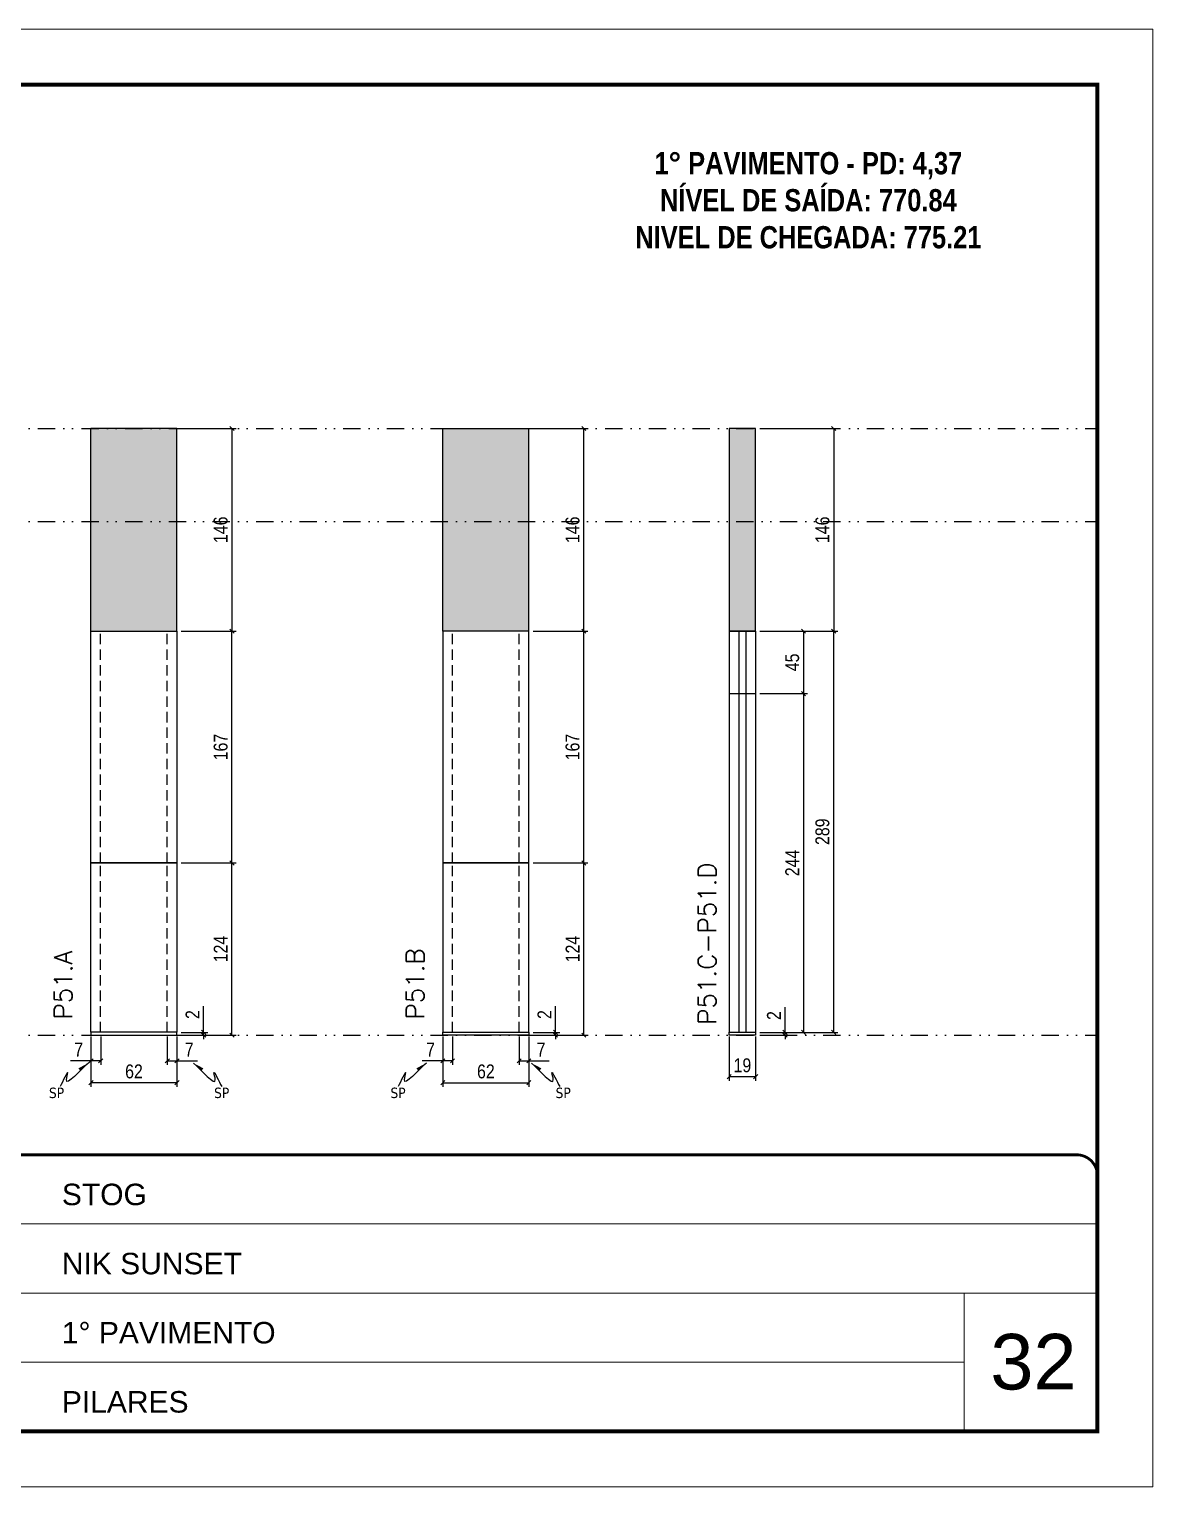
# Model space of a CAD drawing. Header units: millimetres. Extents: x 787 to 8287, y -592 to 17063.
# Drawn here: x 6896 to 7706, y 2854 to 3904 of the extents above; entities that cross this region are included whole.
import ezdxf

# ---------------------------------------------------------------- set-up
doc = ezdxf.new("R2010")
doc.units = ezdxf.units.MM
for name, pattern in [('CONTINUO', [0]), ('DASHED', [0.75, 0.5, -0.25]), ('DIVIDE2', [0.625, 0.25, -0.125, 0, -0.125, 0, -0.125]), ('HIDDEN', [0.375, 0.25, -0.125])]:
    doc.linetypes.add(name, pattern=pattern)
for name, color, linetype, lineweight in [('CARIMBO', 255, 'Continuous', 9), ('Folhas', 255, 'Continuous', 9), ('SARRAFO DE PRESSAO', 251, 'DASHED', 9), ('Texto Seção', 7, 'Continuous', 15)]:
    doc.layers.add(name, color=color, linetype=linetype, lineweight=lineweight)
for name, color, linetype in [('COTA', 241, 'Continuous'), ('NOMENCLATURA', 7, 'Continuous'), ('Nível', 160, 'Continuous'), ('Painéis', 200, 'Continuous'), ('SARR_2.2x7', 40, 'Continuous'), ('Sarrafo de Pressão', 42, 'HIDDEN'), ('texto', 7, 'Continuous')]:
    doc.layers.add(name, color=color, linetype=linetype)
doc.styles.add('ARIAL', font='arial.ttf')
doc.styles.add('COTA TECNICA', font='techl___.ttf', dxfattribs={"height": 10})
doc.styles.add('COTA TECNICA-50', font='techl___.ttf', dxfattribs={"height": 10})
doc.styles.add('REGUA-120', font='ROMANS.shx', dxfattribs={"height": 15})
doc.styles.add('ROMANC', font='techb___.ttf', dxfattribs={"height": 2.5})
doc.styles.get("Standard").update_dxf_attribs({"font": 'arial.ttf'})
doc.dimstyles.new('COTA PAINEL-50', dxfattribs={"dimtxt": 10, "dimasz": 3, "dimexe": 3, "dimexo": 3, "dimgap": 3, "dimtad": 1, "dimdec": 1, "dimzin": 12, "dimdsep": 46, "dimtxsty": 'COTA TECNICA-50', "dimblk1": 'OBLIQUE', "dimblk2": 'OBLIQUE', "dimsah": 1, "dimcen": 0.9, "dimclrd": 4, "dimclre": 4, "dimclrt": 240, "dimadec": 1, "dimazin": 3, "dimtfac": 1, "dimtdec": 1, "dimtmove": 0, "dimatfit": 3, "dimfxl": 0, "dimtolj": 1, "dimtzin": 12, "dimarcsym": 0})
doc.dimstyles.new('PAINEL', dxfattribs={"dimtxt": 10, "dimasz": 3, "dimexe": 3, "dimexo": 3, "dimgap": 3, "dimtad": 1, "dimdec": 1, "dimzin": 12, "dimdsep": 46, "dimtxsty": 'COTA TECNICA', "dimblk1": 'OBLIQUE', "dimblk2": 'OBLIQUE', "dimsah": 1, "dimcen": 0.9, "dimclrd": 4, "dimclre": 4, "dimclrt": 240, "dimadec": 1, "dimazin": 3, "dimtfac": 1, "dimtdec": 1, "dimtmove": 0, "dimatfit": 3, "dimfxl": 0, "dimtolj": 1, "dimtzin": 12, "dimarcsym": 0})
doc.dimstyles.get("Standard").update_dxf_attribs({"dimtxt": 0.18, "dimasz": 0.18, "dimexe": 0.18, "dimexo": 0.0625, "dimgap": 0.09, "dimtad": 0, "dimtih": 1, "dimtoh": 1, "dimdec": 4, "dimzin": 0, "dimdsep": 46, "dimtxsty": 'Standard', "dimcen": 0.09, "dimadec": 0, "dimazin": 0, "dimtfac": 1, "dimtdec": 4, "dimtofl": 0, "dimtmove": 0, "dimatfit": 3, "dimfxl": 0, "dimtolj": 1, "dimtzin": 0, "dimarcsym": 0})

# ---------------------------------------------------------------- blocks, each defined once
blk = doc.blocks.new('9999999999')
at = {"color": 30, "linetype": 'CONTINUO'}
for p, q in [((98564.6, 34379.6), (99584, 34379.6)), ((98564.6, 34329.8), (99488, 34329.8)), ((99584, 34329.8), (99488, 34329.8)), ((99488, 34329.8), (99488, 34230.2)), ((98564.6, 34280), (99488, 34280))]:
    blk.add_line(p, q, dxfattribs=at)
at = {"color": 30, "linetype": 'CONTINUO', "const_width": 2}
blk.add_lwpolyline([(99584, 34230.2), (99584, 34414.4, 0.414214), (99569, 34429.4), (98229, 34429.4, 0.414214), (98214, 34414.4), (98214, 34245.2, 0.414214), (98229, 34230.2), (99584, 34230.2)], format="xyb", dxfattribs=at)
at = {"layer": 'Folhas'}
blk.add_lwpolyline([(98139, 34190.2), (99624, 34190.2), (99624, 35240.2), (98139, 35240.2)], close=True, dxfattribs=at)
at = {"layer": 'Folhas', "color": 30, "const_width": 3}
blk.add_lwpolyline([(98214, 34230.2), (99584, 34230.2), (99584, 35200.2), (98214, 35200.2)], close=True, dxfattribs=at)
at = {"color": 7, "linetype": 'Continuous', "ltscale": 5, "style": 'ARIAL'}
for s, height, p in [('STOG', 15.48, (98837.7, 34393.1)), ('NIK SUNSET', 15.48, (98837.7, 34343.3)), ('1° PAVIMENTO', 15.483, (98837.7, 34293.5)), ('PILARES', 15.48, (98837.7, 34243.7))]:
    blk.add_text(s, height=height, dxfattribs=at).set_placement(p)
blk = doc.blocks.new('_Oblique')
at = {"color": 0, "linetype": 'ByBlock', "lineweight": -2}
blk.add_line((-0.5, -0.5), (0.5, 0.5), dxfattribs=at)
blk = doc.blocks.new('*D1423')
at = {"layer": 'COTA', "color": 4, "lineweight": -2}
for p, q in [((6940.7, 3178.5), (6940.7, 3142.2)), ((7002.7, 3178.5), (7002.7, 3142.2)), ((7002.7, 3145.2), (6940.7, 3145.2))]:
    blk.add_line(p, q, dxfattribs=at)
at = {"layer": 'Defpoints', "color": 0}
for p in [(6940.7, 3181.5), (7002.7, 3181.5), (6940.7, 3145.2)]:
    blk.add_point(p, dxfattribs=at)
at = {"layer": 'COTA', "color": 4, "lineweight": -2, "xscale": 3, "yscale": 3, "zscale": 3, "rotation": 180}
blk.add_blockref('_Oblique', (6940.7, 3145.2), dxfattribs=at)
at = {"layer": 'COTA', "color": 4, "lineweight": -2, "xscale": 3, "yscale": 3, "zscale": 3}
blk.add_blockref('_Oblique', (7002.7, 3145.2), dxfattribs=at)
at = {"layer": 'COTA', "color": 240, "insert": (6971.7, 3153.3), "char_height": 10, "attachment_point": 5, "style": 'COTA TECNICA'}
blk.add_mtext('\\A1;62', dxfattribs=at)
blk = doc.blocks.new('*D1424')
at = {"layer": 'COTA', "color": 4, "lineweight": -2}
for p, q in [((6995.7, 3178.5), (6995.7, 3158)), ((7002.7, 3176.5), (7002.7, 3158)), ((6995.7, 3161), (7002.7, 3161)), ((7002.7, 3161), (7017.4, 3161))]:
    blk.add_line(p, q, dxfattribs=at)
at = {"layer": 'Defpoints', "color": 0}
for p in [(6995.7, 3181.5), (7002.7, 3179.5), (7002.7, 3161)]:
    blk.add_point(p, dxfattribs=at)
at = {"layer": 'COTA', "color": 4, "lineweight": -2, "xscale": 3, "yscale": 3, "zscale": 3, "rotation": 180}
blk.add_blockref('_Oblique', (6995.7, 3161), dxfattribs=at)
at = {"layer": 'COTA', "color": 4, "lineweight": -2, "xscale": 3, "yscale": 3, "zscale": 3}
blk.add_blockref('_Oblique', (7002.7, 3161), dxfattribs=at)
at = {"layer": 'COTA', "color": 240, "insert": (7011.5, 3169.1), "char_height": 10, "attachment_point": 5, "style": 'COTA TECNICA-50'}
blk.add_mtext('\\A1;7', dxfattribs=at)
blk = doc.blocks.new('*D1425')
at = {"layer": 'COTA', "color": 4, "lineweight": -2}
for p, q in [((6940.7, 3176.5), (6940.7, 3158)), ((6947.7, 3178.5), (6947.7, 3158)), ((6940.7, 3161), (6925.9, 3161)), ((6947.7, 3161), (6940.7, 3161))]:
    blk.add_line(p, q, dxfattribs=at)
at = {"layer": 'Defpoints', "color": 0}
for p in [(6947.7, 3181.5), (6940.7, 3179.5), (6940.7, 3161)]:
    blk.add_point(p, dxfattribs=at)
at = {"layer": 'COTA', "color": 4, "lineweight": -2, "xscale": 3, "yscale": 3, "zscale": 3, "rotation": 180}
blk.add_blockref('_Oblique', (6940.7, 3161), dxfattribs=at)
at = {"layer": 'COTA', "color": 4, "lineweight": -2, "xscale": 3, "yscale": 3, "zscale": 3}
blk.add_blockref('_Oblique', (6947.7, 3161), dxfattribs=at)
at = {"layer": 'COTA', "color": 240, "insert": (6931.8, 3169.1), "char_height": 10, "attachment_point": 5, "style": 'COTA TECNICA-50'}
blk.add_mtext('\\A1;7', dxfattribs=at)
blk = doc.blocks.new('*D1426')
at = {"layer": 'COTA', "color": 4, "linetype": 'ByBlock', "lineweight": -2}
for p, q in [((7005.7, 3303.5), (7045.3, 3303.5)), ((7042.3, 3179.5), (7042.3, 3303.5)), ((7005.7, 3179.5), (7045.3, 3179.5))]:
    blk.add_line(p, q, dxfattribs=at)
at = {"layer": 'Defpoints', "color": 0, "linetype": 'ByBlock'}
for p in [(7002.7, 3303.5), (7042.3, 3303.5), (7002.7, 3179.5)]:
    blk.add_point(p, dxfattribs=at)
at = {"layer": 'COTA', "color": 4, "linetype": 'ByBlock', "lineweight": -2, "xscale": 3, "yscale": 3, "zscale": 3}
for p, rotation in [((7042.3, 3303.5), 90), ((7042.3, 3179.5), 270)]:
    blk.add_blockref('_Oblique', p, dxfattribs=dict(at, rotation=rotation))
at = {"layer": 'COTA', "color": 240, "linetype": 'ByBlock', "insert": (7034.2, 3241.5), "char_height": 10, "attachment_point": 5, "rotation": 90, "style": 'COTA TECNICA'}
blk.add_mtext('\\A1;124', dxfattribs=at)
blk = doc.blocks.new('*D1427')
at = {"layer": 'COTA', "color": 4, "lineweight": -2}
for p, q in [((7021.9, 3181.5), (7021.9, 3200.3)), ((7005.7, 3181.5), (7024.9, 3181.5)), ((7021.9, 3179.5), (7021.9, 3181.5)), ((7005.7, 3179.5), (7024.9, 3179.5)), ((7021.9, 3179.5), (7021.9, 3176.5))]:
    blk.add_line(p, q, dxfattribs=at)
at = {"layer": 'Defpoints', "color": 0}
for p in [(7002.7, 3181.5), (7002.7, 3179.5), (7021.9, 3179.5)]:
    blk.add_point(p, dxfattribs=at)
at = {"layer": 'COTA', "color": 4, "lineweight": -2, "xscale": 3, "yscale": 3, "zscale": 3}
for p, rotation in [((7021.9, 3181.5), 270), ((7021.9, 3179.5), 90)]:
    blk.add_blockref('_Oblique', p, dxfattribs=dict(at, rotation=rotation))
at = {"layer": 'COTA', "color": 240, "insert": (7013.9, 3194.3), "char_height": 10, "attachment_point": 5, "rotation": 90, "style": 'COTA TECNICA-50'}
blk.add_mtext('\\A1;2', dxfattribs=at)
blk = doc.blocks.new('*D1428')
at = {"layer": 'COTA', "color": 4, "linetype": 'ByBlock', "lineweight": -2}
for p, q in [((7005.7, 3303.5), (7045.3, 3303.5)), ((7042.3, 3179.5), (7042.3, 3303.5)), ((7005.7, 3179.5), (7045.3, 3179.5))]:
    blk.add_line(p, q, dxfattribs=at)
at = {"layer": 'Defpoints', "color": 0, "linetype": 'ByBlock'}
for p in [(7002.7, 3303.5), (7042.3, 3303.5), (7002.7, 3179.5)]:
    blk.add_point(p, dxfattribs=at)
at = {"layer": 'COTA', "color": 4, "linetype": 'ByBlock', "lineweight": -2, "xscale": 3, "yscale": 3, "zscale": 3}
for p, rotation in [((7042.3, 3303.5), 90), ((7042.3, 3179.5), 270)]:
    blk.add_blockref('_Oblique', p, dxfattribs=dict(at, rotation=rotation))
at = {"layer": 'COTA', "color": 240, "linetype": 'ByBlock', "insert": (7034.2, 3241.5), "char_height": 10, "attachment_point": 5, "rotation": 90, "style": 'COTA TECNICA'}
blk.add_mtext('\\A1;124', dxfattribs=at)
blk = doc.blocks.new('*D1429')
at = {"layer": 'COTA', "color": 4, "lineweight": -2}
for p, q in [((7005.7, 3470.5), (7045.3, 3470.5)), ((7042.3, 3303.5), (7042.3, 3470.5)), ((7005.7, 3303.5), (7045.3, 3303.5))]:
    blk.add_line(p, q, dxfattribs=at)
at = {"layer": 'Defpoints', "color": 0}
for p in [(7002.7, 3470.5), (7042.3, 3470.5), (7002.7, 3303.5)]:
    blk.add_point(p, dxfattribs=at)
at = {"layer": 'COTA', "color": 4, "lineweight": -2, "xscale": 3, "yscale": 3, "zscale": 3}
for p, rotation in [((7042.3, 3470.5), 90), ((7042.3, 3303.5), 270)]:
    blk.add_blockref('_Oblique', p, dxfattribs=dict(at, rotation=rotation))
at = {"layer": 'COTA', "color": 240, "insert": (7034.2, 3387), "char_height": 10, "attachment_point": 5, "rotation": 90, "style": 'COTA TECNICA-50'}
blk.add_mtext('\\A1;167', dxfattribs=at)
blk = doc.blocks.new('*D1430')
at = {"layer": 'COTA', "color": 4, "lineweight": -2}
for p, q in [((7005.7, 3616.5), (7045.3, 3616.5)), ((7042.3, 3616.5), (7042.3, 3470.5)), ((7005.7, 3470.5), (7045.3, 3470.5))]:
    blk.add_line(p, q, dxfattribs=at)
at = {"layer": 'Defpoints', "color": 0}
for p in [(7002.7, 3616.5), (7002.7, 3470.5), (7042.3, 3470.5)]:
    blk.add_point(p, dxfattribs=at)
at = {"layer": 'COTA', "color": 4, "lineweight": -2, "xscale": 3, "yscale": 3, "zscale": 3}
for p, rotation in [((7042.3, 3616.5), 90), ((7042.3, 3470.5), 270)]:
    blk.add_blockref('_Oblique', p, dxfattribs=dict(at, rotation=rotation))
at = {"layer": 'COTA', "color": 240, "insert": (7034.2, 3543.5), "char_height": 10, "attachment_point": 5, "rotation": 90, "style": 'COTA TECNICA-50'}
blk.add_mtext('\\A1;146', dxfattribs=at)
blk = doc.blocks.new('*D1431')
at = {"layer": 'COTA', "color": 4, "lineweight": -2}
for p, q in [((7194.3, 3178.5), (7194.3, 3142.2)), ((7256.3, 3178.5), (7256.3, 3142.2)), ((7194.3, 3145.2), (7256.3, 3145.2))]:
    blk.add_line(p, q, dxfattribs=at)
at = {"layer": 'Defpoints', "color": 0}
for p in [(7194.3, 3181.5), (7256.3, 3181.5), (7256.3, 3145.2)]:
    blk.add_point(p, dxfattribs=at)
at = {"layer": 'COTA', "color": 4, "lineweight": -2, "xscale": 3, "yscale": 3, "zscale": 3, "rotation": 180}
blk.add_blockref('_Oblique', (7194.3, 3145.2), dxfattribs=at)
at = {"layer": 'COTA', "color": 4, "lineweight": -2, "xscale": 3, "yscale": 3, "zscale": 3}
blk.add_blockref('_Oblique', (7256.3, 3145.2), dxfattribs=at)
at = {"layer": 'COTA', "color": 240, "insert": (7225.3, 3153.3), "char_height": 10, "attachment_point": 5, "style": 'COTA TECNICA'}
blk.add_mtext('\\A1;62', dxfattribs=at)
blk = doc.blocks.new('*D1432')
at = {"layer": 'COTA', "color": 4, "lineweight": -2}
for p, q in [((7194.3, 3176.5), (7194.3, 3158)), ((7201.3, 3178.5), (7201.3, 3158)), ((7194.3, 3161), (7179.5, 3161)), ((7201.3, 3161), (7194.3, 3161))]:
    blk.add_line(p, q, dxfattribs=at)
at = {"layer": 'Defpoints', "color": 0}
for p in [(7201.3, 3181.5), (7194.3, 3179.5), (7194.3, 3161)]:
    blk.add_point(p, dxfattribs=at)
at = {"layer": 'COTA', "color": 4, "lineweight": -2, "xscale": 3, "yscale": 3, "zscale": 3, "rotation": 180}
blk.add_blockref('_Oblique', (7194.3, 3161), dxfattribs=at)
at = {"layer": 'COTA', "color": 4, "lineweight": -2, "xscale": 3, "yscale": 3, "zscale": 3}
blk.add_blockref('_Oblique', (7201.3, 3161), dxfattribs=at)
at = {"layer": 'COTA', "color": 240, "insert": (7185.4, 3169.1), "char_height": 10, "attachment_point": 5, "style": 'COTA TECNICA-50'}
blk.add_mtext('\\A1;7', dxfattribs=at)
blk = doc.blocks.new('*D1433')
at = {"layer": 'COTA', "color": 4, "lineweight": -2}
for p, q in [((7249.3, 3178.5), (7249.3, 3158)), ((7256.3, 3176.5), (7256.3, 3158)), ((7249.3, 3161), (7256.3, 3161)), ((7256.3, 3161), (7271, 3161))]:
    blk.add_line(p, q, dxfattribs=at)
at = {"layer": 'Defpoints', "color": 0}
for p in [(7249.3, 3181.5), (7256.3, 3179.5), (7256.3, 3161)]:
    blk.add_point(p, dxfattribs=at)
at = {"layer": 'COTA', "color": 4, "lineweight": -2, "xscale": 3, "yscale": 3, "zscale": 3, "rotation": 180}
blk.add_blockref('_Oblique', (7249.3, 3161), dxfattribs=at)
at = {"layer": 'COTA', "color": 4, "lineweight": -2, "xscale": 3, "yscale": 3, "zscale": 3}
blk.add_blockref('_Oblique', (7256.3, 3161), dxfattribs=at)
at = {"layer": 'COTA', "color": 240, "insert": (7265.1, 3169.1), "char_height": 10, "attachment_point": 5, "style": 'COTA TECNICA-50'}
blk.add_mtext('\\A1;7', dxfattribs=at)
blk = doc.blocks.new('*D1434')
at = {"layer": 'COTA', "color": 4, "linetype": 'ByBlock', "lineweight": -2}
for p, q in [((7259.3, 3303.5), (7298.9, 3303.5)), ((7295.9, 3179.5), (7295.9, 3303.5)), ((7259.3, 3179.5), (7298.9, 3179.5))]:
    blk.add_line(p, q, dxfattribs=at)
at = {"layer": 'Defpoints', "color": 0, "linetype": 'ByBlock'}
for p in [(7256.3, 3303.5), (7295.9, 3303.5), (7256.3, 3179.5)]:
    blk.add_point(p, dxfattribs=at)
at = {"layer": 'COTA', "color": 4, "linetype": 'ByBlock', "lineweight": -2, "xscale": 3, "yscale": 3, "zscale": 3}
for p, rotation in [((7295.9, 3303.5), 90), ((7295.9, 3179.5), 270)]:
    blk.add_blockref('_Oblique', p, dxfattribs=dict(at, rotation=rotation))
at = {"layer": 'COTA', "color": 240, "linetype": 'ByBlock', "insert": (7287.8, 3241.5), "char_height": 10, "attachment_point": 5, "rotation": 90, "style": 'COTA TECNICA'}
blk.add_mtext('\\A1;124', dxfattribs=at)
blk = doc.blocks.new('*D1435')
at = {"layer": 'COTA', "color": 4, "lineweight": -2}
for p, q in [((7275.5, 3181.5), (7275.5, 3200.3)), ((7259.3, 3181.5), (7278.5, 3181.5)), ((7275.5, 3179.5), (7275.5, 3181.5)), ((7259.3, 3179.5), (7278.5, 3179.5)), ((7275.5, 3179.5), (7275.5, 3176.5))]:
    blk.add_line(p, q, dxfattribs=at)
at = {"layer": 'Defpoints', "color": 0}
for p in [(7256.3, 3181.5), (7256.3, 3179.5), (7275.5, 3179.5)]:
    blk.add_point(p, dxfattribs=at)
at = {"layer": 'COTA', "color": 4, "lineweight": -2, "xscale": 3, "yscale": 3, "zscale": 3}
for p, rotation in [((7275.5, 3181.5), 270), ((7275.5, 3179.5), 90)]:
    blk.add_blockref('_Oblique', p, dxfattribs=dict(at, rotation=rotation))
at = {"layer": 'COTA', "color": 240, "insert": (7267.5, 3194.3), "char_height": 10, "attachment_point": 5, "rotation": 90, "style": 'COTA TECNICA-50'}
blk.add_mtext('\\A1;2', dxfattribs=at)
blk = doc.blocks.new('*D1436')
at = {"layer": 'COTA', "color": 4, "linetype": 'ByBlock', "lineweight": -2}
for p, q in [((7259.3, 3303.5), (7298.9, 3303.5)), ((7295.9, 3179.5), (7295.9, 3303.5)), ((7259.3, 3179.5), (7298.9, 3179.5))]:
    blk.add_line(p, q, dxfattribs=at)
at = {"layer": 'Defpoints', "color": 0, "linetype": 'ByBlock'}
for p in [(7256.3, 3303.5), (7295.9, 3303.5), (7256.3, 3179.5)]:
    blk.add_point(p, dxfattribs=at)
at = {"layer": 'COTA', "color": 4, "linetype": 'ByBlock', "lineweight": -2, "xscale": 3, "yscale": 3, "zscale": 3}
for p, rotation in [((7295.9, 3303.5), 90), ((7295.9, 3179.5), 270)]:
    blk.add_blockref('_Oblique', p, dxfattribs=dict(at, rotation=rotation))
at = {"layer": 'COTA', "color": 240, "linetype": 'ByBlock', "insert": (7287.8, 3241.5), "char_height": 10, "attachment_point": 5, "rotation": 90, "style": 'COTA TECNICA'}
blk.add_mtext('\\A1;124', dxfattribs=at)
blk = doc.blocks.new('*D1437')
at = {"layer": 'COTA', "color": 4, "lineweight": -2}
for p, q in [((7259.3, 3470.5), (7298.9, 3470.5)), ((7295.9, 3303.5), (7295.9, 3470.5)), ((7259.3, 3303.5), (7298.9, 3303.5))]:
    blk.add_line(p, q, dxfattribs=at)
at = {"layer": 'Defpoints', "color": 0}
for p in [(7256.3, 3470.5), (7295.9, 3470.5), (7256.3, 3303.5)]:
    blk.add_point(p, dxfattribs=at)
at = {"layer": 'COTA', "color": 4, "lineweight": -2, "xscale": 3, "yscale": 3, "zscale": 3}
for p, rotation in [((7295.9, 3470.5), 90), ((7295.9, 3303.5), 270)]:
    blk.add_blockref('_Oblique', p, dxfattribs=dict(at, rotation=rotation))
at = {"layer": 'COTA', "color": 240, "insert": (7287.8, 3387), "char_height": 10, "attachment_point": 5, "rotation": 90, "style": 'COTA TECNICA-50'}
blk.add_mtext('\\A1;167', dxfattribs=at)
blk = doc.blocks.new('*D1438')
at = {"layer": 'COTA', "color": 4, "lineweight": -2}
for p, q in [((7259.3, 3616.5), (7298.9, 3616.5)), ((7295.9, 3470.5), (7295.9, 3616.5)), ((7259.3, 3470.5), (7298.9, 3470.5))]:
    blk.add_line(p, q, dxfattribs=at)
at = {"layer": 'Defpoints', "color": 0}
for p in [(7256.3, 3616.5), (7295.9, 3616.5), (7256.3, 3470.5)]:
    blk.add_point(p, dxfattribs=at)
at = {"layer": 'COTA', "color": 4, "lineweight": -2, "xscale": 3, "yscale": 3, "zscale": 3}
for p, rotation in [((7295.9, 3616.5), 90), ((7295.9, 3470.5), 270)]:
    blk.add_blockref('_Oblique', p, dxfattribs=dict(at, rotation=rotation))
at = {"layer": 'COTA', "color": 240, "insert": (7287.8, 3543.5), "char_height": 10, "attachment_point": 5, "rotation": 90, "style": 'COTA TECNICA-50'}
blk.add_mtext('\\A1;146', dxfattribs=at)
blk = doc.blocks.new('*D1413')
at = {"layer": 'COTA', "color": 4, "lineweight": -2}
for p, q in [((7400.7, 3178.5), (7400.7, 3146.6)), ((7419.7, 3178.5), (7419.7, 3146.6)), ((7400.7, 3149.6), (7419.7, 3149.6))]:
    blk.add_line(p, q, dxfattribs=at)
at = {"layer": 'Defpoints', "color": 0}
for p in [(7400.7, 3181.5), (7419.7, 3181.5), (7419.7, 3149.6)]:
    blk.add_point(p, dxfattribs=at)
at = {"layer": 'COTA', "color": 4, "lineweight": -2, "xscale": 3, "yscale": 3, "zscale": 3, "rotation": 180}
blk.add_blockref('_Oblique', (7400.7, 3149.6), dxfattribs=at)
at = {"layer": 'COTA', "color": 4, "lineweight": -2, "xscale": 3, "yscale": 3, "zscale": 3}
blk.add_blockref('_Oblique', (7419.7, 3149.6), dxfattribs=at)
at = {"layer": 'COTA', "color": 240, "insert": (7410.2, 3157.7), "char_height": 10, "attachment_point": 5, "style": 'COTA TECNICA'}
blk.add_mtext('\\A1;19', dxfattribs=at)
blk = doc.blocks.new('*D1414')
at = {"layer": 'COTA', "color": 4, "lineweight": -2}
for p, q in [((7440.9, 3181.5), (7440.9, 3199.6)), ((7422.7, 3181.5), (7443.9, 3181.5)), ((7440.9, 3179.5), (7440.9, 3181.5)), ((7422.7, 3179.5), (7443.9, 3179.5)), ((7440.9, 3179.5), (7440.9, 3176.5))]:
    blk.add_line(p, q, dxfattribs=at)
at = {"layer": 'Defpoints', "color": 0}
for p in [(7419.7, 3181.5), (7440.9, 3181.5), (7419.7, 3179.5)]:
    blk.add_point(p, dxfattribs=at)
at = {"layer": 'COTA', "color": 4, "lineweight": -2, "xscale": 3, "yscale": 3, "zscale": 3}
for p, rotation in [((7440.9, 3181.5), 270), ((7440.9, 3179.5), 90)]:
    blk.add_blockref('_Oblique', p, dxfattribs=dict(at, rotation=rotation))
at = {"layer": 'COTA', "color": 240, "insert": (7432.9, 3193.6), "char_height": 10, "attachment_point": 5, "rotation": 90, "style": 'COTA TECNICA-50'}
blk.add_mtext('\\A1;2', dxfattribs=at)
blk = doc.blocks.new('*D1465')
at = {"layer": 'COTA', "color": 4, "linetype": 'ByBlock', "lineweight": -2}
for p, q in [((7422.7, 3616.5), (7479, 3616.5)), ((7476, 3616.5), (7476, 3470.5)), ((7422.7, 3470.5), (7479, 3470.5))]:
    blk.add_line(p, q, dxfattribs=at)
at = {"layer": 'Defpoints', "color": 0, "linetype": 'ByBlock'}
for p in [(7419.7, 3616.5), (7419.7, 3470.5), (7476, 3470.5)]:
    blk.add_point(p, dxfattribs=at)
at = {"layer": 'COTA', "color": 4, "linetype": 'ByBlock', "lineweight": -2, "xscale": 3, "yscale": 3, "zscale": 3}
for p, rotation in [((7476, 3616.5), 90), ((7476, 3470.5), 270)]:
    blk.add_blockref('_Oblique', p, dxfattribs=dict(at, rotation=rotation))
at = {"layer": 'COTA', "color": 240, "linetype": 'ByBlock', "insert": (7467.9, 3543.5), "char_height": 10, "attachment_point": 5, "rotation": 90, "style": 'COTA TECNICA'}
blk.add_mtext('\\A1;146', dxfattribs=at)
blk = doc.blocks.new('*D1466')
at = {"layer": 'COTA', "color": 4, "lineweight": -2}
for p, q in [((7422.7, 3470.5), (7479, 3470.5)), ((7476, 3181.5), (7476, 3470.5)), ((7422.7, 3181.5), (7479, 3181.5))]:
    blk.add_line(p, q, dxfattribs=at)
at = {"layer": 'Defpoints', "color": 0}
for p in [(7419.7, 3470.5), (7476, 3470.5), (7419.7, 3181.5)]:
    blk.add_point(p, dxfattribs=at)
at = {"layer": 'COTA', "color": 4, "lineweight": -2, "xscale": 3, "yscale": 3, "zscale": 3}
for p, rotation in [((7476, 3470.5), 90), ((7476, 3181.5), 270)]:
    blk.add_blockref('_Oblique', p, dxfattribs=dict(at, rotation=rotation))
at = {"layer": 'COTA', "color": 240, "insert": (7467.9, 3326), "char_height": 10, "attachment_point": 5, "rotation": 90, "style": 'COTA TECNICA-50'}
blk.add_mtext('\\A1;289', dxfattribs=at)
blk = doc.blocks.new('*D1469')
at = {"layer": 'Defpoints', "color": 0}
for p in [(7419.7, 3470.5), (7419.7, 3425.5), (7454.2, 3425.5)]:
    blk.add_point(p, dxfattribs=at)
at = {"layer": 'Painéis', "color": 4, "lineweight": -2}
for p, q in [((7422.7, 3470.5), (7457.2, 3470.5)), ((7454.2, 3470.5), (7454.2, 3425.5)), ((7422.7, 3425.5), (7457.2, 3425.5))]:
    blk.add_line(p, q, dxfattribs=at)
at = {"layer": 'Painéis', "color": 4, "lineweight": -2, "xscale": 3, "yscale": 3, "zscale": 3}
for p, rotation in [((7454.2, 3470.5), 90), ((7454.2, 3425.5), 270)]:
    blk.add_blockref('_Oblique', p, dxfattribs=dict(at, rotation=rotation))
at = {"layer": 'Painéis', "color": 240, "insert": (7446.1, 3448), "char_height": 10, "attachment_point": 5, "rotation": 90, "style": 'COTA TECNICA'}
blk.add_mtext('\\A1;45', dxfattribs=at)
blk = doc.blocks.new('*D1470')
at = {"layer": 'Defpoints', "color": 0}
for p in [(7419.7, 3425.5), (7419.7, 3181.5), (7454.2, 3181.5)]:
    blk.add_point(p, dxfattribs=at)
at = {"layer": 'Painéis', "color": 4, "lineweight": -2}
for p, q in [((7422.7, 3425.5), (7457.2, 3425.5)), ((7454.2, 3425.5), (7454.2, 3181.5)), ((7422.7, 3181.5), (7457.2, 3181.5))]:
    blk.add_line(p, q, dxfattribs=at)
at = {"layer": 'Painéis', "color": 4, "lineweight": -2, "xscale": 3, "yscale": 3, "zscale": 3}
for p, rotation in [((7454.2, 3425.5), 90), ((7454.2, 3181.5), 270)]:
    blk.add_blockref('_Oblique', p, dxfattribs=dict(at, rotation=rotation))
at = {"layer": 'Painéis', "color": 240, "insert": (7446.1, 3303.5), "char_height": 10, "attachment_point": 5, "rotation": 90, "style": 'COTA TECNICA'}
blk.add_mtext('\\A1;244', dxfattribs=at)

msp = doc.modelspace()

# ---------------------------------------------------------------- hatches: boundary and pattern name
at = {"layer": 'COTA', "linetype": 'ByBlock'}
h = msp.add_hatch(dxfattribs=at)
h.set_pattern_fill('AR-CONC', color=256, scale=0.03)
h.set_pattern_definition([(50, (-1514.4234, -495.4648), (5.46554, -0.4781726), [0.5715, -6.2865]), (355, (-1514.4234, -495.465), (-1.0573026, 5.7317054), [0.4572, -5.0292175]), (100.451445, (-1513.968, -495.5046), (4.4082374, 5.2535326), [0.4857003, -5.3427073]), (46.1842, (-1514.4234, -493.941), (8.132371, -1.26127), [0.85725, -9.42975]), (96.63556, (-1513.746, -494.046), (7.122124, 7.422784), [0.728551, -8.014068]), (351.18415, (-1514.423, -493.941), (7.122124, 7.422784), [0.685799, -7.543792]), (21, (-1513.6614, -494.3218), (4.5484317, -3.067956), [0.5715, -6.2865]), (326, (-1513.6614, -494.322), (1.854061, 5.525639), [0.4572, -5.0292]), (71.451445, (-1513.2824, -494.5774), (6.4024926, 2.457683), [0.4857003, -5.342698]), (37.5, (-1514.4234, -495.4648), (0.0926581, 2.53665117), [0, -4.96824, 0, -5.1054, 0, -5.04825]), (7.5, (-1514.4234, -495.4648), (2.0045899, 3.00541724), [0, -2.91084, 0, -4.85394, 0, -1.92405]), (327.5, (-1516.1226, -495.4648), (4.06771786, -0.1718623), [0, -1.905, 0, -5.9436, 0, -7.8867]), (317.5, (-1516.8846, -495.4648), (4.4438754, 0.7627947), [0, -2.4765, 0, -3.94716, 0, -5.6007])])
h.paths.add_polyline_path([(6940.66, 3470.53), (6988.66, 3470.53), (7002.66, 3470.53), (7002.66, 3616.53), (6940.66, 3616.53)])
h = msp.add_hatch(dxfattribs=at)
h.set_pattern_fill('AR-CONC', color=256, scale=0.03)
h.set_pattern_definition([(50, (-1588.4984, -495.4648), (5.46554, -0.4781726), [0.5715, -6.2865]), (355, (-1588.4984, -495.465), (-1.0573026, 5.7317054), [0.4572, -5.0292175]), (100.451445, (-1588.043, -495.5046), (4.4082374, 5.2535326), [0.4857003, -5.3427073]), (46.1842, (-1588.4984, -493.941), (8.132371, -1.26127), [0.85725, -9.42975]), (96.63556, (-1587.821, -494.046), (7.122124, 7.422784), [0.728551, -8.014068]), (351.18415, (-1588.498, -493.941), (7.122124, 7.422784), [0.685799, -7.543792]), (21, (-1587.7364, -494.3218), (4.5484317, -3.067956), [0.5715, -6.2865]), (326, (-1587.7364, -494.322), (1.854061, 5.525639), [0.4572, -5.0292]), (71.451445, (-1587.3574, -494.5774), (6.4024926, 2.457683), [0.4857003, -5.342698]), (37.5, (-1588.4984, -495.4648), (0.0926581, 2.53665117), [0, -4.96824, 0, -5.1054, 0, -5.04825]), (7.5, (-1588.4984, -495.4648), (2.0045899, 3.00541724), [0, -2.91084, 0, -4.85394, 0, -1.92405]), (327.5, (-1590.1977, -495.4648), (4.06771786, -0.1718623), [0, -1.905, 0, -5.9436, 0, -7.8867]), (317.5, (-1590.9597, -495.4648), (4.4438754, 0.7627947), [0, -2.4765, 0, -3.94716, 0, -5.6007])])
h.paths.add_polyline_path([(7256.25, 3616.53), (7256.25, 3470.53), (7194.25, 3470.53), (7194.25, 3616.53)])
h = msp.add_hatch(dxfattribs=at)
h.set_pattern_fill('AR-CONC', color=256, scale=0.03)
h.set_pattern_definition([(50, (-1688.4056, -495.4648), (5.46554, -0.4781726), [0.5715, -6.2865]), (355, (-1688.4056, -495.465), (-1.0573026, 5.7317054), [0.4572, -5.0292175]), (100.451445, (-1687.95, -495.5046), (4.4082374, 5.2535326), [0.4857003, -5.3427073]), (46.1842, (-1688.4056, -493.941), (8.132371, -1.26127), [0.85725, -9.42975]), (96.63556, (-1687.728, -494.046), (7.122124, 7.422784), [0.728551, -8.014068]), (351.18415, (-1688.406, -493.941), (7.122124, 7.422784), [0.685799, -7.543792]), (21, (-1687.6436, -494.3218), (4.5484317, -3.067956), [0.5715, -6.2865]), (326, (-1687.6436, -494.322), (1.854061, 5.525639), [0.4572, -5.0292]), (71.451445, (-1687.2646, -494.5774), (6.4024926, 2.457683), [0.4857003, -5.342698]), (37.5, (-1688.4056, -495.4648), (0.0926581, 2.53665117), [0, -4.96824, 0, -5.1054, 0, -5.04825]), (7.5, (-1688.4056, -495.4648), (2.0045899, 3.00541724), [0, -2.91084, 0, -4.85394, 0, -1.92405]), (327.5, (-1690.1049, -495.4648), (4.06771786, -0.1718623), [0, -1.905, 0, -5.9436, 0, -7.8867]), (317.5, (-1690.867, -495.4648), (4.4438754, 0.7627947), [0, -2.4765, 0, -3.94716, 0, -5.6007])])
h.paths.add_polyline_path([(7419.72, 3616.53), (7400.72, 3616.53), (7400.72, 3470.53), (7419.72, 3470.53)])

# ---------------------------------------------------------------- linework, layer by layer
for p, q in [((7002.66, 3616.53), (6940.66, 3616.53)), ((6940.66, 3616.53), (6940.66, 3616.53)), ((6940.66, 3470.53), (6940.66, 3616.53)), ((7002.66, 3470.53), (7002.66, 3616.53)), ((7194.25, 3470.53), (7194.25, 3616.53)), ((7194.25, 3616.53), (7256.25, 3616.53)), ((7256.25, 3470.53), (7256.25, 3616.53))]:
    msp.add_line(p, q, dxfattribs=at)
msp.add_lwpolyline([(7400.72, 3470.5), (7419.72, 3470.5), (7419.72, 3616.53), (7400.72, 3616.53)], close=True, dxfattribs=at)
at = {"layer": 'Nível', "color": 4, "linetype": 'DIVIDE2', "ltscale": 50}
for p, q in [((6745.15, 3616.53), (7666, 3616.53)), ((6745.15, 3549.53), (7666, 3549.53)), ((6745.15, 3179.53), (7666, 3179.53))]:
    msp.add_line(p, q, dxfattribs=at)
at = {"layer": 'Painéis'}
for p, q in [((7400.72, 3470.53), (7419.72, 3470.53)), ((7400.72, 3470.5), (7400.72, 3181.53)), ((7400.72, 3470.5), (7419.72, 3470.5)), ((7419.72, 3470.5), (7400.72, 3470.5)), ((7419.72, 3470.5), (7419.72, 3181.53)), ((7400.72, 3425.53), (7419.72, 3425.53)), ((7400.72, 3181.53), (7419.72, 3181.53)), ((7400.72, 3181.53), (7419.72, 3181.53)), ((7400.72, 3179.53), (7400.72, 3181.53)), ((7419.72, 3181.53), (7419.72, 3179.53)), ((7419.72, 3179.53), (7400.72, 3179.53))]:
    msp.add_line(p, q, dxfattribs=at)
for points in [[(6940.66, 3470.53), (7002.66, 3470.53), (7002.66, 3303.53), (6940.66, 3303.53)], [(7256.25, 3470.53), (7194.25, 3470.53), (7194.25, 3303.53), (7256.25, 3303.53)], [(6940.66, 3303.53), (7002.66, 3303.53), (7002.66, 3181.53), (6940.66, 3181.53)], [(7256.25, 3303.53), (7194.25, 3303.53), (7194.25, 3181.53), (7256.25, 3181.53)], [(6940.66, 3179.53), (7002.66, 3179.53), (7002.66, 3181.53), (6940.66, 3181.53)], [(7256.25, 3179.53), (7194.25, 3179.53), (7194.25, 3181.53), (7256.25, 3181.53)]]:
    msp.add_lwpolyline(points, close=True, dxfattribs=at)
at = {"layer": 'SARR_2.2x7'}
for p, q in [((7407.72, 3470.53), (7407.72, 3181.53)), ((7412.72, 3470.53), (7412.72, 3181.53))]:
    msp.add_line(p, q, dxfattribs=at)
at = {"layer": 'Sarrafo de Pressão', "ltscale": 30}
for p, q in [((6947.66, 3303.53), (6947.66, 3470.53)), ((6995.66, 3303.53), (6995.66, 3470.53)), ((7201.25, 3303.53), (7201.25, 3470.53)), ((7249.25, 3303.53), (7249.25, 3470.53)), ((6947.66, 3181.53), (6947.66, 3303.53)), ((6995.66, 3181.53), (6995.66, 3303.53)), ((7201.25, 3181.53), (7201.25, 3303.53)), ((7249.25, 3181.53), (7249.25, 3303.53))]:
    msp.add_line(p, q, dxfattribs=at)

# ---------------------------------------------------------------- block references
at = {"layer": 'SARRAFO DE PRESSAO', "color": 6, "linetype": 'ByBlock'}
msp.add_blockref('9999999999', (-91917.98, -31336.09), dxfattribs=at)

# ---------------------------------------------------------------- texts
at = {"layer": 'CARIMBO', "style": 'ARIAL'}
msp.add_text('32', height=40, dxfattribs=at).set_placement((7588.86, 2924.26))
at = {"layer": 'NOMENCLATURA', "color": 2, "insert": (7457.74, 3842.25), "char_height": 16, "attachment_point": 2, "style": 'ROMANC'}
msp.add_mtext_dynamic_manual_height_columns('\\P1° PAVIMENTO - PD: 4,37\\PNÍVEL DE SAÍDA: 770.84\\PNIVEL DE CHEGADA: 775.21', width=328.3607, gutter_width=1, heights=[0], dxfattribs=at)
at = {"layer": 'texto', "color": 0, "char_height": 7.5, "attachment_point": 5}
for insert in [(6915.89, 3137.85), (7034.91, 3137.85), (7162.01, 3137.85), (7281.03, 3137.85)]:
    msp.add_mtext('{\\fTahoma|b0|i0|c0|p34;\\C4;SP}', dxfattribs=dict(at, insert=insert))
at = {"layer": 'Texto Seção', "char_height": 13, "width": 285.3299, "attachment_point": 7, "rotation": 90, "style": 'REGUA-120'}
for s, insert in [('\\pt52;P51.C-P51.D', (7391.27, 3186.94)), ('P51.A', (6927.19, 3190.78)), ('P51.B', (7180.78, 3190.78))]:
    msp.add_mtext(s, dxfattribs=dict(at, insert=insert))

# ---------------------------------------------------------------- dimensions: what is measured, and where the dimension line sits
at = {"layer": 'COTA'}
for base, p1, p2, angle, picture, middle in [((7042.31, 3470.53), (7002.66, 3616.53), (7002.66, 3470.53), 90, '*D1430', (7034.2, 3543.53)), ((7295.9, 3616.53), (7256.25, 3470.53), (7256.25, 3616.53), 90, '*D1438', (7287.79, 3543.53)), ((7042.31, 3470.53), (7002.66, 3303.53), (7002.66, 3470.53), 90, '*D1429', (7034.2, 3387.03)), ((7295.9, 3470.53), (7256.25, 3303.53), (7256.25, 3470.53), 90, '*D1437', (7287.79, 3387.03)), ((7475.95, 3470.53), (7419.72, 3181.53), (7419.72, 3470.53), 90, '*D1466', (7467.85, 3326.03)), ((6940.66, 3161.02), (6947.66, 3181.53), (6940.66, 3179.53), 180, '*D1425', (6931.8, 3169.09)), ((7194.25, 3161.02), (7201.25, 3181.53), (7194.25, 3179.53), 180, '*D1432', (7185.39, 3169.09))]:
    dim = msp.add_linear_dim(base=base, p1=p1, p2=p2, angle=angle, dimstyle='COTA PAINEL-50', dxfattribs=at)
    dim.commit()
    dim.dimension.update_dxf_attribs({"geometry": picture, "text_midpoint": middle})
at = {"layer": 'COTA', "linetype": 'ByBlock'}
dim = msp.add_linear_dim(base=(7475.95, 3470.5), p1=(7419.72, 3616.53), p2=(7419.72, 3470.5), angle=90, dimstyle='PAINEL', dxfattribs=at)
dim.commit()
dim.dimension.update_dxf_attribs({"geometry": '*D1465', "text_midpoint": (7467.85, 3543.52)})
for p1, p2, picture, middle in [((7002.66, 3179.53), (7002.66, 3303.53), '*D1426', (7034.23, 3241.53)), ((7002.66, 3179.53), (7002.66, 3303.53), '*D1428', (7034.23, 3241.53)), ((7256.25, 3179.53), (7256.25, 3303.53), '*D1434', (7287.82, 3241.53)), ((7256.25, 3179.53), (7256.25, 3303.53), '*D1436', (7287.82, 3241.53))]:
    dim = msp.add_aligned_dim(p1=p1, p2=p2, distance=-39.64, dimstyle='PAINEL', dxfattribs=at)
    dim.commit()
    dim.dimension.update_dxf_attribs({"geometry": picture, "text_midpoint": middle})
at = {"layer": 'COTA'}
for base, p1, p2, picture, middle in [((7021.92, 3179.53), (7002.66, 3181.53), (7002.66, 3179.53), '*D1427', (7021.92, 3194.27)), ((7275.51, 3179.53), (7256.25, 3181.53), (7256.25, 3179.53), '*D1435', (7275.51, 3194.27)), ((7440.91, 3181.53), (7419.72, 3179.53), (7419.72, 3181.53), '*D1414', (7440.91, 3193.58))]:
    dim = msp.add_linear_dim(base=base, p1=p1, p2=p2, angle=90, dimstyle='COTA PAINEL-50', dxfattribs=at)
    dim.commit()
    dim.dimension.update_dxf_attribs({"geometry": picture, "text_midpoint": middle, "dimtype": 160})
dim = msp.add_linear_dim(base=(6940.66, 3145.17), p1=(7002.66, 3181.53), p2=(6940.66, 3181.53), angle=180, dimstyle='PAINEL', override={"dimarcsym": 2}, dxfattribs=at)
dim.commit()
dim.dimension.update_dxf_attribs({"geometry": '*D1423', "text_midpoint": (6971.66, 3153.27)})
for base, p1, p2, picture, middle in [((7002.66, 3161.02), (6995.66, 3181.53), (7002.66, 3179.53), '*D1424', (7011.53, 3169.09)), ((7256.25, 3161.02), (7249.25, 3181.53), (7256.25, 3179.53), '*D1433', (7265.12, 3169.09))]:
    dim = msp.add_linear_dim(base=base, p1=p1, p2=p2, dimstyle='COTA PAINEL-50', dxfattribs=at)
    dim.commit()
    dim.dimension.update_dxf_attribs({"geometry": picture, "text_midpoint": middle})
for base, p1, p2, picture, middle in [((7256.25, 3145.17), (7194.25, 3181.53), (7256.25, 3181.53), '*D1431', (7225.25, 3153.27)), ((7419.72, 3149.63), (7400.72, 3181.53), (7419.72, 3181.53), '*D1413', (7410.22, 3157.72))]:
    dim = msp.add_linear_dim(base=base, p1=p1, p2=p2, dimstyle='PAINEL', override={"dimarcsym": 2}, dxfattribs=at)
    dim.commit()
    dim.dimension.update_dxf_attribs({"geometry": picture, "text_midpoint": middle})
at = {"layer": 'Painéis'}
for base, p1, p2, picture, middle in [((7454.17, 3425.53), (7419.72, 3470.5), (7419.72, 3425.53), '*D1469', (7446.06, 3448.02)), ((7454.17, 3181.53), (7419.72, 3425.53), (7419.72, 3181.53), '*D1470', (7446.09, 3303.53))]:
    dim = msp.add_linear_dim(base=base, p1=p1, p2=p2, angle=90, dimstyle='PAINEL', dxfattribs=at)
    dim.commit()
    dim.dimension.update_dxf_attribs({"geometry": picture, "text_midpoint": middle})

# ---------------------------------------------------------------- leaders
at = {"layer": 'COTA', "path_type": 1}
for points in [[(6938.84, 3159.35), (6923.05, 3147.51), (6923.98, 3152.32), (6918.42, 3142.54)], [(7014.49, 3159.35), (7030.28, 3147.51), (7029.35, 3152.32), (7034.91, 3142.54)], [(7182.43, 3159.35), (7166.64, 3147.51), (7167.56, 3152.32), (7162.01, 3142.54)], [(7258.08, 3159.35), (7273.87, 3147.51), (7272.94, 3152.32), (7278.5, 3142.54)]]:
    msp.add_leader(points, dimstyle='Standard', override={"dimasz": 8}, dxfattribs=at)

doc.saveas('drawing.dxf')
